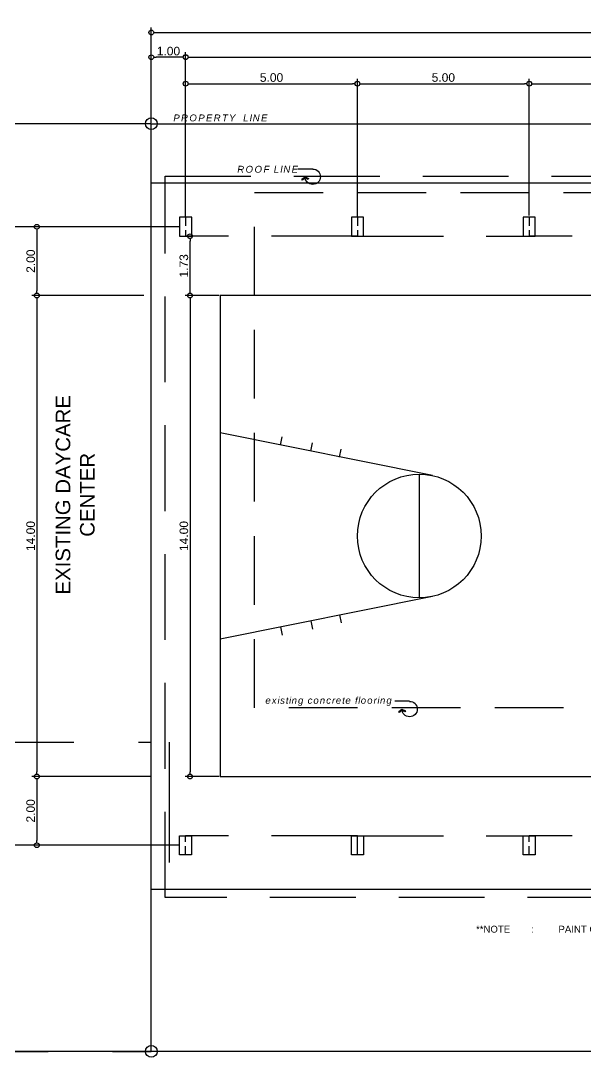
# Model space of a CAD drawing. Header units: inches. Extents: x -1369 to 1198, y -366 to 1398.
# Drawn here: x -34.95 to -18.52, y -235.69 to -205.52 of the extents above; entities that cross this region are included whole.
import ezdxf

# ---------------------------------------------------------------- set-up
doc = ezdxf.new("R2010")
doc.units = ezdxf.units.IN
doc.header["$MEASUREMENT"] = 0
doc.linetypes.add('HIDDEN', pattern=[0.375, 0.25, -0.125])
for name, color, linetype in [('dim', 8, 'Continuous'), ('rf', 1, 'HIDDEN'), ('txt', 7, 'Continuous')]:
    doc.layers.add(name, color=color, linetype=linetype)
doc.styles.get("Standard").update_dxf_attribs({"font": 'arial.ttf'})
doc.dimstyles.get("Standard").update_dxf_attribs({"dimtxt": 0.25, "dimasz": 0.14, "dimexe": 0.145, "dimexo": 0.025, "dimgap": 0.05, "dimtad": 1, "dimzin": 0, "dimdsep": 46, "dimtxsty": 'Standard', "dimblk": 'DOTBLANK', "dimcen": 0.09, "dimclrd": 256, "dimclre": 256, "dimaunit": 1, "dimadec": 5, "dimazin": 0, "dimtfac": 1, "dimtix": 1, "dimtofl": 0, "dimtmove": 0, "dimatfit": 3, "dimfxl": 0, "dimtolj": 1, "dimtzin": 0, "dimlwd": -1, "dimlwe": -1, "dimarcsym": 0})

# ---------------------------------------------------------------- blocks, each defined once
blk = doc.blocks.new('_DotBlank')
at = {"color": 0, "linetype": 'ByBlock', "lineweight": -2}
blk.add_line((-0.5, 0), (-1, 0), dxfattribs=at)
blk.add_circle((0, 0), 0.5, dxfattribs=at)
blk = doc.blocks.new('*D368')
at = {"layer": 'Defpoints', "color": 0, "transparency": 16777216}
for p in [(4.847, -205.865), (-31.153, -208.52), (4.847, -208.52)]:
    blk.add_point(p, dxfattribs=at)
at = {"layer": 'dim', "transparency": 16777216}
for p, q in [((-31.153, -208.495), (-31.153, -205.72)), ((4.847, -208.495), (4.847, -205.72)), ((-31.013, -205.865), (4.707, -205.865))]:
    blk.add_line(p, q, dxfattribs=at)
at = {"layer": 'dim', "transparency": 16777216, "xscale": 0.14, "yscale": 0.14, "zscale": 0.14, "rotation": 180}
blk.add_blockref('_DotBlank', (-31.153, -205.865), dxfattribs=at)
at = {"layer": 'dim', "transparency": 16777216, "xscale": 0.14, "yscale": 0.14, "zscale": 0.14}
blk.add_blockref('_DotBlank', (4.847, -205.865), dxfattribs=at)
at = {"layer": 'dim', "color": 0, "transparency": 16777216, "insert": (-13.153, -205.687), "char_height": 0.25, "attachment_point": 5}
blk.add_mtext('\\A1;36.00', dxfattribs=at)
blk = doc.blocks.new('*D366')
at = {"layer": 'Defpoints', "color": 0, "transparency": 16777216}
for p in [(-31.374, -213.52), (-34.485, -227.52), (-31.178, -227.52)]:
    blk.add_point(p, dxfattribs=at)
at = {"layer": 'dim', "transparency": 16777216}
for p, q in [((-31.399, -213.52), (-34.63, -213.52)), ((-34.485, -213.66), (-34.485, -227.38)), ((-31.203, -227.52), (-34.63, -227.52))]:
    blk.add_line(p, q, dxfattribs=at)
at = {"layer": 'dim', "transparency": 16777216, "xscale": 0.14, "yscale": 0.14, "zscale": 0.14}
for p, rotation in [((-34.485, -213.52), 90), ((-34.485, -227.52), 270)]:
    blk.add_blockref('_DotBlank', p, dxfattribs=dict(at, rotation=rotation))
at = {"layer": 'dim', "color": 0, "transparency": 16777216, "insert": (-34.663, -220.52), "char_height": 0.25, "attachment_point": 5, "rotation": 90}
blk.add_mtext('\\A1;14.00', dxfattribs=at)
blk = doc.blocks.new('*D383')
at = {"layer": 'Defpoints', "color": 0, "transparency": 16777216}
for p in [(-30.328, -211.52), (-35.514, -229.52), (-30.828, -229.52)]:
    blk.add_point(p, dxfattribs=at)
at = {"layer": 'dim', "transparency": 16777216}
for p, q in [((-30.353, -211.52), (-35.659, -211.52)), ((-35.514, -211.66), (-35.514, -229.38)), ((-30.853, -229.52), (-35.659, -229.52))]:
    blk.add_line(p, q, dxfattribs=at)
at = {"layer": 'dim', "transparency": 16777216, "xscale": 0.14, "yscale": 0.14, "zscale": 0.14}
for p, rotation in [((-35.514, -211.52), 90), ((-35.514, -229.52), 270)]:
    blk.add_blockref('_DotBlank', p, dxfattribs=dict(at, rotation=rotation))
at = {"layer": 'dim', "color": 0, "transparency": 16777216, "insert": (-35.692, -220.52), "char_height": 0.25, "attachment_point": 5, "rotation": 90}
blk.add_mtext('\\A1;18.00', dxfattribs=at)
blk = doc.blocks.new('*D384')
at = {"layer": 'Defpoints', "color": 0, "transparency": 16777216}
for p in [(-31.153, -206.586), (-31.153, -208.52), (-30.153, -211.245)]:
    blk.add_point(p, dxfattribs=at)
at = {"layer": 'dim', "transparency": 16777216}
for p, q in [((-31.153, -208.495), (-31.153, -206.441)), ((-30.293, -206.586), (-31.013, -206.586)), ((-30.153, -211.22), (-30.153, -206.441))]:
    blk.add_line(p, q, dxfattribs=at)
at = {"layer": 'dim', "transparency": 16777216, "xscale": 0.14, "yscale": 0.14, "zscale": 0.14, "rotation": 180}
blk.add_blockref('_DotBlank', (-31.153, -206.586), dxfattribs=at)
at = {"layer": 'dim', "transparency": 16777216, "xscale": 0.14, "yscale": 0.14, "zscale": 0.14}
blk.add_blockref('_DotBlank', (-30.153, -206.586), dxfattribs=at)
at = {"layer": 'dim', "color": 0, "transparency": 16777216, "insert": (-30.653, -206.408), "char_height": 0.25, "attachment_point": 5}
blk.add_mtext('\\A1;1.00', dxfattribs=at)
blk = doc.blocks.new('*D363')
at = {"layer": 'Defpoints', "color": 0, "transparency": 16777216}
for p in [(-30.803, -229.52), (-35.514, -235.52), (-31.153, -235.52)]:
    blk.add_point(p, dxfattribs=at)
at = {"layer": 'dim', "transparency": 16777216}
for p, q in [((-30.828, -229.52), (-35.659, -229.52)), ((-35.514, -229.66), (-35.514, -235.38)), ((-31.178, -235.52), (-35.659, -235.52))]:
    blk.add_line(p, q, dxfattribs=at)
at = {"layer": 'dim', "transparency": 16777216, "xscale": 0.14, "yscale": 0.14, "zscale": 0.14}
for p, rotation in [((-35.514, -229.52), 90), ((-35.514, -235.52), 270)]:
    blk.add_blockref('_DotBlank', p, dxfattribs=dict(at, rotation=rotation))
at = {"layer": 'dim', "color": 0, "transparency": 16777216, "insert": (-35.692, -232.52), "char_height": 0.25, "attachment_point": 5, "rotation": 90}
blk.add_mtext('\\A1;6.00', dxfattribs=at)
blk = doc.blocks.new('*D364')
at = {"layer": 'Defpoints', "color": 0, "transparency": 16777216}
for p in [(-31.324, -208.52), (-35.514, -211.52), (-31.324, -211.52)]:
    blk.add_point(p, dxfattribs=at)
at = {"layer": 'dim', "transparency": 16777216}
for p, q in [((-31.349, -208.52), (-35.659, -208.52)), ((-35.514, -208.66), (-35.514, -211.38)), ((-31.349, -211.52), (-35.659, -211.52))]:
    blk.add_line(p, q, dxfattribs=at)
at = {"layer": 'dim', "transparency": 16777216, "xscale": 0.14, "yscale": 0.14, "zscale": 0.14}
for p, rotation in [((-35.514, -208.52), 90), ((-35.514, -211.52), 270)]:
    blk.add_blockref('_DotBlank', p, dxfattribs=dict(at, rotation=rotation))
at = {"layer": 'dim', "color": 0, "transparency": 16777216, "insert": (-35.692, -210.02), "char_height": 0.25, "attachment_point": 5, "rotation": 90}
blk.add_mtext('\\A1;3.00', dxfattribs=at)
blk = doc.blocks.new('*D365')
at = {"layer": 'Defpoints', "color": 0, "transparency": 16777216}
for p in [(-31.349, -211.52), (-34.484, -213.52), (-31.349, -213.52)]:
    blk.add_point(p, dxfattribs=at)
at = {"layer": 'dim', "transparency": 16777216}
for p, q in [((-31.374, -211.52), (-34.629, -211.52)), ((-34.484, -211.66), (-34.484, -213.38)), ((-31.374, -213.52), (-34.629, -213.52))]:
    blk.add_line(p, q, dxfattribs=at)
at = {"layer": 'dim', "transparency": 16777216, "xscale": 0.14, "yscale": 0.14, "zscale": 0.14}
for p, rotation in [((-34.484, -211.52), 90), ((-34.484, -213.52), 270)]:
    blk.add_blockref('_DotBlank', p, dxfattribs=dict(at, rotation=rotation))
at = {"layer": 'dim', "color": 0, "transparency": 16777216, "insert": (-34.661, -212.52), "char_height": 0.25, "attachment_point": 5, "rotation": 90}
blk.add_mtext('\\A1;2.00', dxfattribs=at)
blk = doc.blocks.new('*D350')
at = {"layer": 'Defpoints', "color": 0, "transparency": 16777216}
for p in [(-31.153, -227.52), (-34.485, -229.52), (-30.303, -229.52)]:
    blk.add_point(p, dxfattribs=at)
at = {"layer": 'dim', "transparency": 16777216}
for p, q in [((-31.178, -227.52), (-34.63, -227.52)), ((-34.485, -227.66), (-34.485, -229.38)), ((-30.328, -229.52), (-34.63, -229.52))]:
    blk.add_line(p, q, dxfattribs=at)
at = {"layer": 'dim', "transparency": 16777216, "xscale": 0.14, "yscale": 0.14, "zscale": 0.14}
for p, rotation in [((-34.485, -227.52), 90), ((-34.485, -229.52), 270)]:
    blk.add_blockref('_DotBlank', p, dxfattribs=dict(at, rotation=rotation))
at = {"layer": 'dim', "color": 0, "transparency": 16777216, "insert": (-34.663, -228.52), "char_height": 0.25, "attachment_point": 5, "rotation": 90}
blk.add_mtext('\\A1;2.00', dxfattribs=at)
blk = doc.blocks.new('*D351')
at = {"layer": 'Defpoints', "color": 0, "transparency": 16777216}
for p in [(-0.153, -206.579), (-30.153, -208.52), (-0.153, -208.52)]:
    blk.add_point(p, dxfattribs=at)
at = {"layer": 'dim', "transparency": 16777216}
for p, q in [((-30.153, -208.495), (-30.153, -206.434)), ((-30.013, -206.579), (-0.293, -206.579)), ((-0.153, -208.495), (-0.153, -206.434))]:
    blk.add_line(p, q, dxfattribs=at)
at = {"layer": 'dim', "transparency": 16777216, "xscale": 0.14, "yscale": 0.14, "zscale": 0.14, "rotation": 180}
blk.add_blockref('_DotBlank', (-30.153, -206.579), dxfattribs=at)
at = {"layer": 'dim', "transparency": 16777216, "xscale": 0.14, "yscale": 0.14, "zscale": 0.14}
blk.add_blockref('_DotBlank', (-0.153, -206.579), dxfattribs=at)
at = {"layer": 'dim', "color": 0, "transparency": 16777216, "insert": (-15.153, -206.402), "char_height": 0.25, "attachment_point": 5}
blk.add_mtext('\\A1;30.00', dxfattribs=at)
blk = doc.blocks.new('*D381')
at = {"layer": 'Defpoints', "color": 0, "transparency": 16777216}
for p in [(-25.153, -207.355), (-30.153, -208.52), (-25.153, -211.245)]:
    blk.add_point(p, dxfattribs=at)
at = {"layer": 'dim', "transparency": 16777216}
for p, q in [((-30.153, -208.495), (-30.153, -207.21)), ((-25.153, -211.22), (-25.153, -207.21)), ((-30.013, -207.355), (-25.293, -207.355))]:
    blk.add_line(p, q, dxfattribs=at)
at = {"layer": 'dim', "transparency": 16777216, "xscale": 0.14, "yscale": 0.14, "zscale": 0.14, "rotation": 180}
blk.add_blockref('_DotBlank', (-30.153, -207.355), dxfattribs=at)
at = {"layer": 'dim', "transparency": 16777216, "xscale": 0.14, "yscale": 0.14, "zscale": 0.14}
blk.add_blockref('_DotBlank', (-25.153, -207.355), dxfattribs=at)
at = {"layer": 'dim', "color": 0, "transparency": 16777216, "insert": (-27.653, -207.177), "char_height": 0.25, "attachment_point": 5}
blk.add_mtext('\\A1;5.00', dxfattribs=at)
blk = doc.blocks.new('*D353')
at = {"layer": 'Defpoints', "color": 0, "transparency": 16777216}
for p in [(-20.153, -207.355), (-25.153, -211.22), (-20.153, -211.22)]:
    blk.add_point(p, dxfattribs=at)
at = {"layer": 'dim', "transparency": 16777216}
for p, q in [((-25.153, -211.195), (-25.153, -207.21)), ((-20.153, -211.195), (-20.153, -207.21)), ((-25.013, -207.355), (-20.293, -207.355))]:
    blk.add_line(p, q, dxfattribs=at)
at = {"layer": 'dim', "transparency": 16777216, "xscale": 0.14, "yscale": 0.14, "zscale": 0.14, "rotation": 180}
blk.add_blockref('_DotBlank', (-25.153, -207.355), dxfattribs=at)
at = {"layer": 'dim', "transparency": 16777216, "xscale": 0.14, "yscale": 0.14, "zscale": 0.14}
blk.add_blockref('_DotBlank', (-20.153, -207.355), dxfattribs=at)
at = {"layer": 'dim', "color": 0, "transparency": 16777216, "insert": (-22.653, -207.177), "char_height": 0.25, "attachment_point": 5}
blk.add_mtext('\\A1;5.00', dxfattribs=at)
blk = doc.blocks.new('*D354')
at = {"layer": 'Defpoints', "color": 0, "transparency": 16777216}
for p in [(-15.153, -207.355), (-20.153, -211.195), (-15.153, -211.195)]:
    blk.add_point(p, dxfattribs=at)
at = {"layer": 'dim', "transparency": 16777216}
for p, q in [((-20.153, -211.17), (-20.153, -207.21)), ((-15.153, -211.17), (-15.153, -207.21)), ((-20.013, -207.355), (-15.293, -207.355))]:
    blk.add_line(p, q, dxfattribs=at)
at = {"layer": 'dim', "transparency": 16777216, "xscale": 0.14, "yscale": 0.14, "zscale": 0.14, "rotation": 180}
blk.add_blockref('_DotBlank', (-20.153, -207.355), dxfattribs=at)
at = {"layer": 'dim', "transparency": 16777216, "xscale": 0.14, "yscale": 0.14, "zscale": 0.14}
blk.add_blockref('_DotBlank', (-15.153, -207.355), dxfattribs=at)
at = {"layer": 'dim', "color": 0, "transparency": 16777216, "insert": (-17.653, -207.177), "char_height": 0.25, "attachment_point": 5}
blk.add_mtext('\\A1;5.00', dxfattribs=at)
blk = doc.blocks.new('circular leader')
at = {"color": 8}
for points in [[(220.29, 247.37), (221.89, 247.37)], [(221.12, 246.54), (220.73, 246.34), (220.79, 246.23), (221.11, 246.43), (221.38, 246.17), (221.46, 246.27), (221.12, 246.54)]]:
    blk.add_lwpolyline(points, dxfattribs=at)
blk.add_arc((220.29, 246.54), 0.829, 90, 0, dxfattribs=at)
blk = doc.blocks.new('bc')
at = {"color": 8, "true_color": 0x808080}
blk.add_lwpolyline([(7, 14), (-7, 14), (-7, -14), (7, -14)], close=True, dxfattribs=at)
for points in [[(-1.759, 7.817), (-3, 14)], [(1.759, 7.817), (3, 14)], [(-2.646, 12.235), (-2.887, 12.187)], [(2.646, 12.235), (2.887, 12.187)], [(-2.469, 11.353), (-2.71, 11.304)], [(2.469, 11.353), (2.71, 11.304)], [(-2.291, 10.52), (-2.532, 10.472)], [(2.291, 10.52), (2.532, 10.472)], [(1.8, 8.2), (-1.8, 8.2)], [(7, 0), (-7, 0)], [(-1.759, -7.817), (-3, -14)], [(1.759, -7.817), (3, -14)], [(1.8, -8.2), (-1.8, -8.2)], [(-2.291, -10.52), (-2.532, -10.472)], [(2.291, -10.52), (2.532, -10.472)], [(-2.469, -11.353), (-2.71, -11.304)], [(2.469, -11.353), (2.71, -11.304)], [(-2.646, -12.235), (-2.887, -12.187)], [(2.646, -12.235), (2.887, -12.187)]]:
    blk.add_lwpolyline(points, dxfattribs=at)
for centre in [(0, 8.2), (0, 0), (0, -8.2)]:
    blk.add_circle(centre, 1.8, dxfattribs=at)
blk = doc.blocks.new('*D377')
at = {"layer": 'Defpoints', "color": 0, "transparency": 16777216}
for p in [(-29.153, -213.52), (-30.026, -227.52), (-29.153, -227.52)]:
    blk.add_point(p, dxfattribs=at)
at = {"layer": 'dim', "transparency": 16777216}
for p, q in [((-29.178, -213.52), (-30.171, -213.52)), ((-30.026, -213.66), (-30.026, -227.38)), ((-29.178, -227.52), (-30.171, -227.52))]:
    blk.add_line(p, q, dxfattribs=at)
at = {"layer": 'dim', "transparency": 16777216, "xscale": 0.14, "yscale": 0.14, "zscale": 0.14}
for p, rotation in [((-30.026, -213.52), 90), ((-30.026, -227.52), 270)]:
    blk.add_blockref('_DotBlank', p, dxfattribs=dict(at, rotation=rotation))
at = {"layer": 'dim', "color": 0, "transparency": 16777216, "insert": (-30.204, -220.52), "char_height": 0.25, "attachment_point": 5, "rotation": 90}
blk.add_mtext('\\A1;14.00', dxfattribs=at)
blk = doc.blocks.new('*D380')
at = {"layer": 'Defpoints', "color": 0, "transparency": 16777216}
for p in [(-30.026, -211.795), (-30.026, -211.795), (-30.026, -213.52)]:
    blk.add_point(p, dxfattribs=at)
at = {"layer": 'dim', "transparency": 16777216}
for p, q in [((-30.051, -211.795), (-30.171, -211.795)), ((-30.026, -213.38), (-30.026, -211.935)), ((-30.051, -213.52), (-30.171, -213.52))]:
    blk.add_line(p, q, dxfattribs=at)
at = {"layer": 'dim', "transparency": 16777216, "xscale": 0.14, "yscale": 0.14, "zscale": 0.14}
for p, rotation in [((-30.026, -211.795), 90), ((-30.026, -213.52), 270)]:
    blk.add_blockref('_DotBlank', p, dxfattribs=dict(at, rotation=rotation))
at = {"layer": 'dim', "color": 0, "transparency": 16777216, "insert": (-30.204, -212.657), "char_height": 0.25, "attachment_point": 5, "rotation": 90}
blk.add_mtext('\\A1;1.73', dxfattribs=at)

msp = doc.modelspace()

# ---------------------------------------------------------------- linework, layer by layer
at = {"linetype": 'HIDDEN', "ltscale": 15}
for points in [[(-31.1526, -208.5198), (-49.1526, -208.5198), (-49.1526, -235.5198)], [(-49.1526, -235.5198), (-31.1526, -235.5198)]]:
    msp.add_lwpolyline(points, dxfattribs=at)
at = {"color": 7}
msp.add_lwpolyline([(-31.1526, -208.5198), (4.8474, -208.5198), (4.8474, -235.5198), (-31.1526, -235.5198)], close=True, dxfattribs=at)
at = {"color": 3}
for points in [[(-31.1526, -210.2448), (0.5474, -210.2448), (0.5474, -213.5198), (4.8474, -213.5198)], [(-31.1526, -230.7948), (1.0274, -230.7948), (1.0273, -227.5198), (4.8474, -227.5198)]]:
    msp.add_lwpolyline(points, dxfattribs=at)
for points in [[(-29.9775, -211.2448), (-30.3275, -211.2448), (-30.3275, -211.7948), (-29.9775, -211.7948)], [(-24.9776, -211.2448), (-25.3276, -211.2448), (-25.3276, -211.7948), (-24.9776, -211.7948)], [(-19.9776, -211.2448), (-20.3276, -211.2448), (-20.3276, -211.7948), (-19.9776, -211.7948)], [(-29.9776, -229.7948), (-30.3276, -229.7948), (-30.3276, -229.2448), (-29.9776, -229.2448)], [(-19.9777, -229.7948), (-20.3277, -229.7948), (-20.3277, -229.2448), (-19.9777, -229.2448)]]:
    msp.add_lwpolyline(points, close=True)
at = {"linetype": 'HIDDEN'}
for points in [[(-30.1525, -211.2448), (-30.1525, -211.7948)], [(-25.1526, -211.2448), (-25.1526, -211.7948)], [(-20.1526, -211.2448), (-20.1526, -211.7948)], [(-30.1526, -229.7948), (-30.1526, -229.2448)], [(-20.1527, -229.7948), (-20.1527, -229.2448)]]:
    msp.add_lwpolyline(points, dxfattribs=at)
at = {"linetype": 'HIDDEN', "ltscale": 15}
msp.add_lwpolyline([(-31.1526, -211.5198), (-37.1526, -211.5198), (-37.1526, -226.5198), (-31.1526, -226.5198)], close=True, dxfattribs=at)
at = {"linetype": 'HIDDEN', "ltscale": 10}
for points in [[(-25.1526, -211.7948), (-30.1526, -211.7948)], [(-25.1526, -211.7948), (-20.1526, -211.7948)], [(-15.1526, -211.7948), (-20.1526, -211.7948)], [(-25.1527, -229.2448), (-30.1527, -229.2448)], [(-25.1527, -229.2448), (-20.1527, -229.2448)], [(-25.1527, -229.7948), (-25.1527, -229.2448)], [(-15.1527, -229.2448), (-20.1527, -229.2448)]]:
    msp.add_lwpolyline(points, dxfattribs=at)
msp.add_lwpolyline([(-30.6276, -226.5198), (-30.6276, -230.0193)])
msp.add_lwpolyline([(-24.9777, -229.7948), (-25.3277, -229.7948), (-25.3277, -229.2448), (-24.9777, -229.2448)], close=True, dxfattribs=at)
at = {"color": 1}
for centre in [(-31.1526, -208.5198), (-31.1526, -235.5198)]:
    msp.add_circle(centre, 0.1713, dxfattribs=at)
at = {"layer": 'Defpoints', "color": 8, "linetype": 'HIDDEN', "ltscale": 8}
msp.add_lwpolyline([(-28.1526, -210.5198), (1.8474, -210.5198), (1.8474, -225.5198), (-28.1526, -225.5198)], close=True, dxfattribs=at)
at = {"layer": 'rf', "color": 1, "linetype": 'HIDDEN', "ltscale": 10}
msp.add_lwpolyline([(1.0474, -210.0448), (1.0474, -231.0448), (-30.7526, -231.0448), (-30.7526, -210.0448)], close=True, dxfattribs=at)

# ---------------------------------------------------------------- block references
at = {"rotation": 90}
msp.add_blockref('bc', (-15.1526, -220.5198), dxfattribs=at)
at = {"layer": 'Defpoints', "color": 8, "xscale": -0.2708462903903239, "yscale": 0.2708462903903239, "zscale": 0.2708462903903239}
msp.add_blockref('circular leader', (36.0296, -292.3309), dxfattribs=at)
at = {"layer": 'txt', "color": 8, "xscale": -0.2708462903903239, "yscale": 0.2708462903903239, "zscale": 0.2708462903903239}
msp.add_blockref('circular leader', (33.2107, -276.8386), dxfattribs=at)

# ---------------------------------------------------------------- texts
at = {"insert": (-33.9356, -225.6915), "char_height": 0.425, "attachment_point": 1, "rotation": 90}
msp.add_mtext_dynamic_manual_height_columns('\\pxqc;EXISTING DAYCARE\\PCENTER', width=12.740919, gutter_width=1, heights=[0], dxfattribs=at)
at = {"layer": 'Defpoints', "char_height": 0.2, "attachment_point": 1}
for s, insert, width in [('{\\fArial|b0|i1|c0|p34;\\T1.2;existing concrete flooring}', (-27.8325, -225.2037), 4.498814), ('**NOTE^I:^IPAINT COURT AREA LINES & GOAL LINES (2"W) AS SHOWN (VERIFY ACTUAL COLOR)', (-21.7021, -231.8629), 14.765613)]:
    msp.add_mtext(s, dxfattribs=dict(at, insert=insert, width=width))
at = {"layer": 'txt', "char_height": 0.2, "width": 4.498814, "attachment_point": 1}
for s, insert in [('{\\fArial|b0|i1|c0|p34;\\T1.2;PROPERTY  LINE}', (-30.5106, -208.2515)), ('{\\fArial|b0|i1|c0|p34;\\T1.2;ROOF LINE}', (-28.6507, -209.7461))]:
    msp.add_mtext(s, dxfattribs=dict(at, insert=insert))

# ---------------------------------------------------------------- dimensions: what is measured, and where the dimension line sits
at = {"layer": 'dim', "color": 0}
for base, p1, p2, picture, middle in [((4.8474, -205.8648), (-31.1526, -208.5198), (4.8474, -208.5198), '*D368', (-13.1526, -205.687)), ((-31.1526, -206.5856), (-30.1525, -211.2448), (-31.1526, -208.5198), '*D384', (-30.6526, -206.408)), ((-0.1526, -206.5793), (-30.1525, -208.5198), (-0.1526, -208.5198), '*D351', (-15.1526, -206.4016)), ((-25.1526, -207.3549), (-30.1525, -208.5198), (-25.1526, -211.2448), '*D381', (-27.6526, -207.1773)), ((-20.1526, -207.3549), (-25.1526, -211.2198), (-20.1526, -211.2198), '*D353', (-22.6526, -207.1773)), ((-15.1526, -207.3549), (-20.1526, -211.1948), (-15.1526, -211.1948), '*D354', (-17.6526, -207.1773))]:
    dim = msp.add_linear_dim(base=base, p1=p1, p2=p2, dimstyle='Standard', dxfattribs=at)
    dim.commit()
    dim.dimension.update_dxf_attribs({"geometry": picture, "text_midpoint": middle})
for base, p1, p2, picture, middle in [((-35.5141, -211.5198), (-31.3239, -208.5198), (-31.3239, -211.5198), '*D364', (-35.6919, -210.0198)), ((-35.5141, -229.5198), (-30.3275, -211.5198), (-30.8275, -229.5198), '*D383', (-35.6918, -220.5198)), ((-34.4837, -213.5198), (-31.3489, -211.5198), (-31.3489, -213.5198), '*D365', (-34.6614, -212.5198)), ((-30.0260153224, -211.7947974538), (-30.0260153224, -213.5197974538), (-30.0260153224, -211.7947974538), '*D380', (-30.2037438354, -212.6572974538)), ((-34.4853, -227.5198), (-31.3739, -213.5198), (-31.1776, -227.5198), '*D366', (-34.6629, -220.5198)), ((-30.026, -227.5198), (-29.1526, -213.5198), (-29.1526, -227.5198), '*D377', (-30.2037, -220.5198)), ((-34.4853, -229.5198), (-31.1526, -227.5198), (-30.3025, -229.5198), '*D350', (-34.6629, -228.5198)), ((-35.5141, -235.5198), (-30.8025, -229.5198), (-31.1526, -235.5198), '*D363', (-35.6918, -232.5198))]:
    dim = msp.add_linear_dim(base=base, p1=p1, p2=p2, angle=90, dimstyle='Standard', dxfattribs=at)
    dim.commit()
    dim.dimension.update_dxf_attribs({"geometry": picture, "text_midpoint": middle})

doc.saveas('drawing.dxf')
